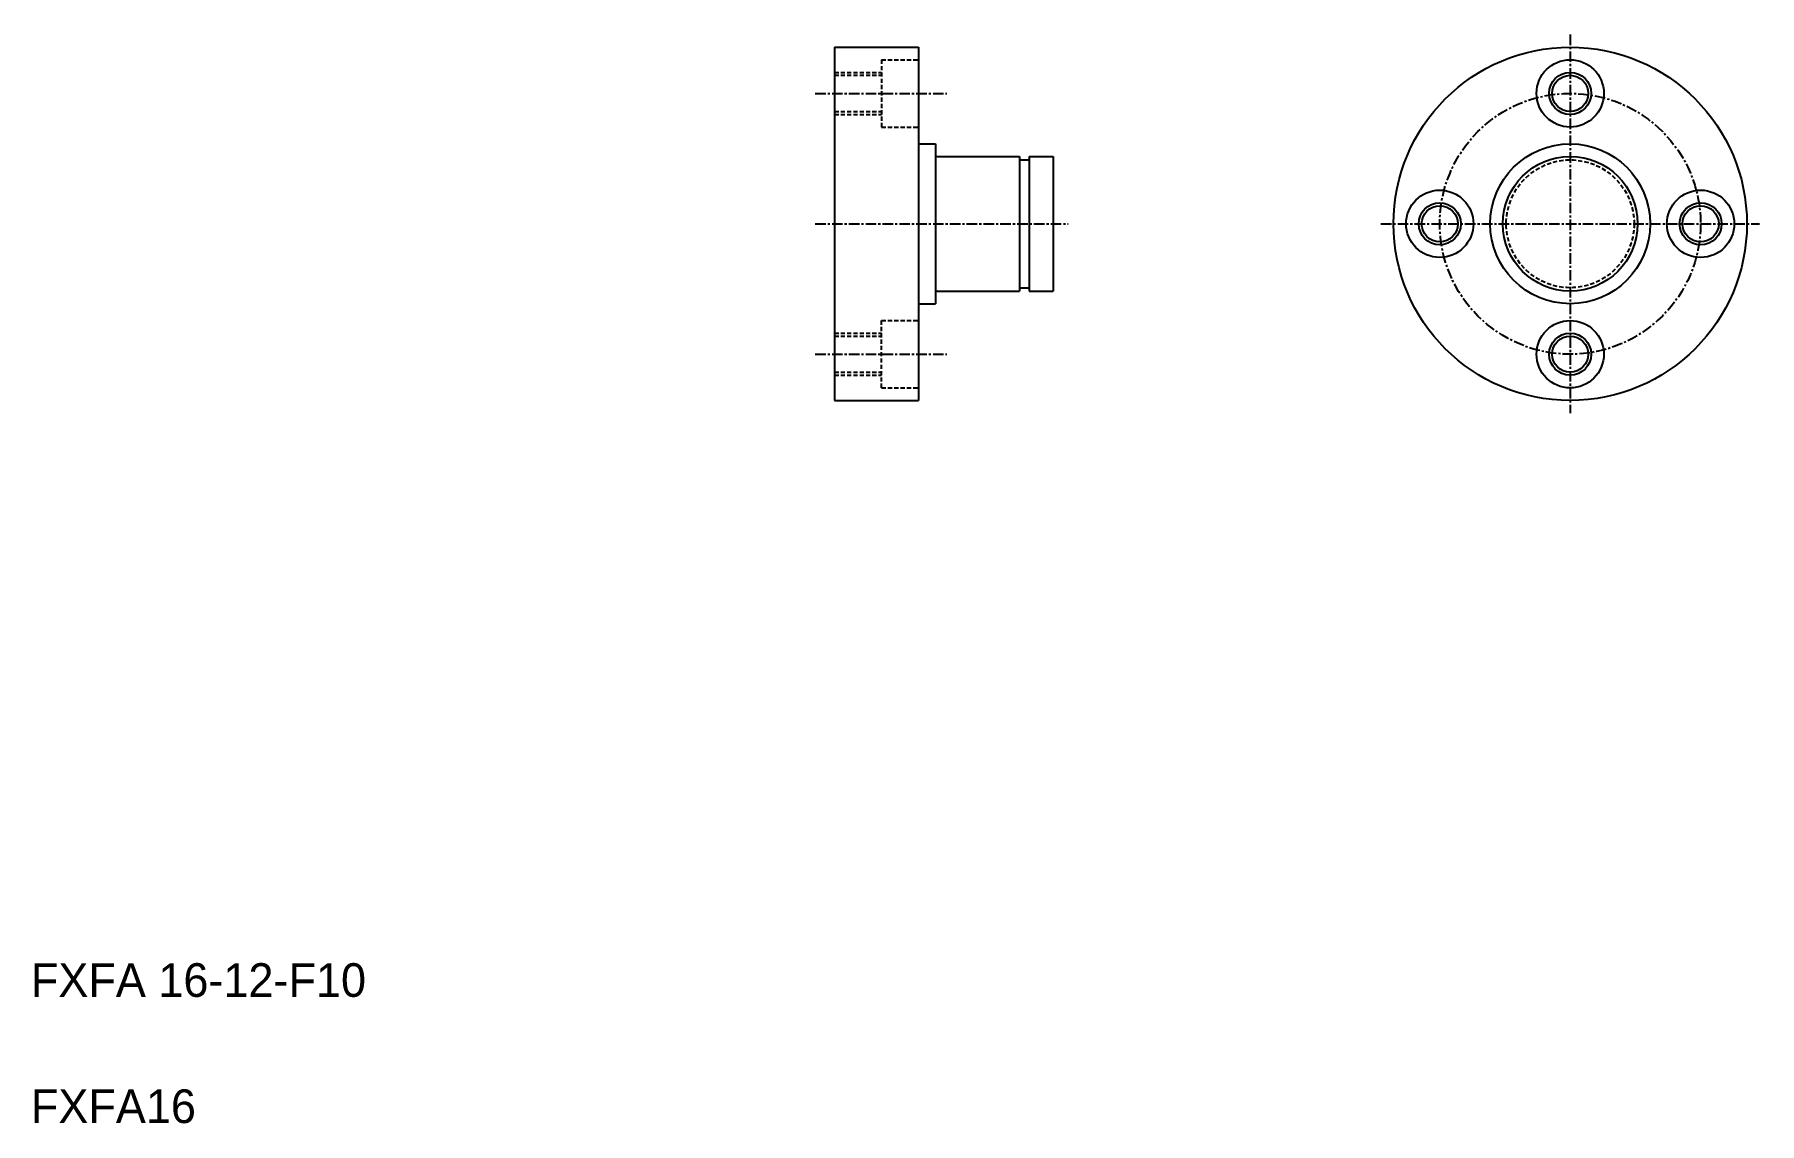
# Model space of a CAD drawing. Extents: x 21 to 226, y 132 to 261.
import ezdxf

# ---------------------------------------------------------------- set-up
doc = ezdxf.new("R2010")
doc.units = 0
doc.linetypes.add('CENTER', pattern=[2, 1.25, -0.25, 0.25, -0.25])
doc.linetypes.add('DASHED', pattern=[0.75, 0.5, -0.25])
doc.layers.get('0').update_dxf_attribs({"linetype": 'CONTINUOUS'})
doc.layers.add('CENTER', color=1, linetype='CENTER')

msp = doc.modelspace()

# ---------------------------------------------------------------- linework, layer by layer
at = {"color": 7, "linetype": 'CONTINUOUS'}
for p, q in [((116.45, 259.74), (116.45, 217.74)), ((116.45, 259.74), (126.45, 259.74)), ((126.45, 259.74), (126.45, 217.74)), ((126.45, 248.24), (128.45, 248.24)), ((126.45, 248.24), (126.45, 248.24)), ((128.45, 248.24), (128.45, 229.24)), ((128.65, 246.74), (138.45, 246.74)), ((138.45, 246.74), (138.45, 230.74)), ((138.45, 246.34), (139.6, 246.34)), ((139.6, 246.74), (139.6, 230.74)), ((139.6, 246.74), (142.45, 246.74)), ((142.45, 246.74), (142.45, 230.74)), ((126.45, 238.74), (126.45, 238.74)), ((128.65, 230.74), (138.45, 230.74)), ((138.45, 231.14), (139.6, 231.14)), ((139.6, 230.74), (142.45, 230.74)), ((126.45, 229.24), (126.45, 229.24)), ((126.45, 229.24), (128.45, 229.24)), ((116.45, 217.74), (126.45, 217.74))]:
    msp.add_line(p, q, dxfattribs=at)
at = {"color": 3, "linetype": 'DASHED'}
for p, q in [((116.45, 256.74), (122.05, 256.74)), ((116.45, 256.39), (122.05, 256.39)), ((122.05, 258.24), (126.45, 258.24)), ((122.05, 258.24), (122.05, 250.24)), ((116.45, 252.09), (122.05, 252.09)), ((116.45, 251.74), (122.05, 251.74)), ((122.05, 250.24), (126.45, 250.24)), ((116.45, 225.74), (122.05, 225.74)), ((122.05, 219.24), (122.05, 227.24)), ((122.05, 227.24), (126.45, 227.24)), ((116.45, 225.39), (122.05, 225.39)), ((116.45, 221.09), (122.05, 221.09)), ((116.45, 220.74), (122.05, 220.74)), ((122.05, 219.24), (126.45, 219.24))]:
    msp.add_line(p, q, dxfattribs=at)
at = {"color": 7, "linetype": 'CONTINUOUS'}
for centre, radius in [((203.88, 238.74), 21), ((203.88, 254.24), 4), ((203.88, 254.24), 2.15), ((203.88, 238.74), 9.5), ((203.88, 238.74), 8), ((188.38, 238.74), 4), ((219.38, 238.74), 4), ((188.38, 238.74), 2.15), ((219.38, 238.74), 2.15), ((203.88, 223.24), 4), ((203.88, 223.24), 2.15)]:
    msp.add_circle(centre, radius, dxfattribs=at)
at = {"color": 3, "linetype": 'CONTINUOUS'}
for centre in [(203.88, 254.24), (188.38, 238.74), (219.38, 238.74), (203.88, 223.24)]:
    msp.add_circle(centre, 2.5, dxfattribs=at)
at = {"color": 3, "linetype": 'DASHED'}
msp.add_circle((203.88, 238.74), 7.6, dxfattribs=at)
at = {"color": 7, "linetype": 'CONTINUOUS'}
for centre, start, end in [((128.65, 246.94), 180, 270), ((128.65, 230.54), 90, 180)]:
    msp.add_arc(centre, 0.2, start, end, dxfattribs=at)
at = {"layer": 'CENTER', "color": 1, "linetype": 'CENTER'}
for p, q in [((203.88, 261.24), (203.88, 216.24)), ((114.16, 254.24), (129.82, 254.24)), ((114.16, 238.74), (144.23, 238.74)), ((181.38, 238.74), (226.38, 238.74)), ((114.16, 223.24), (129.82, 223.24))]:
    msp.add_line(p, q, dxfattribs=at)
msp.add_circle((203.88, 238.74), 15.5, dxfattribs=at)

# ---------------------------------------------------------------- texts
at = {"color": 7, "linetype": 'CONTINUOUS'}
for s, p in [('FXFA 16-12-F10', (20.95, 146.85)), ('FXFA16', (20.95, 131.85))]:
    msp.add_text(s, height=4, dxfattribs=at).set_placement(p)

doc.saveas('drawing.dxf')
